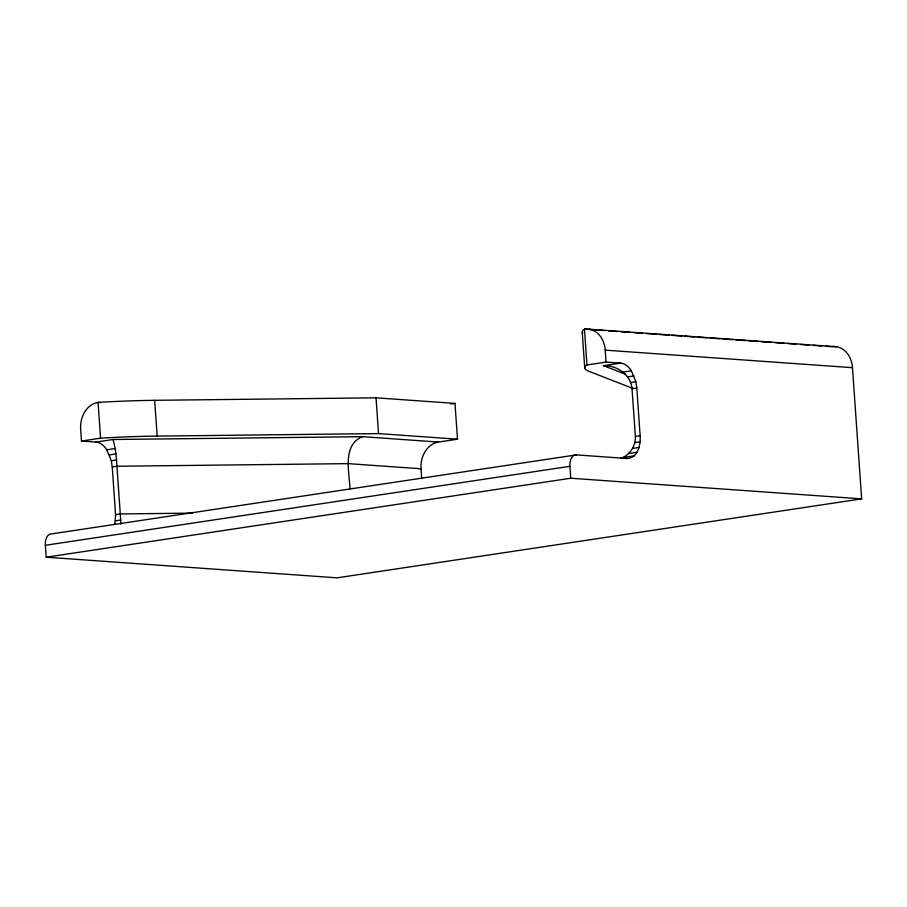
<?xml version="1.0" encoding="UTF-8"?>
<svg xmlns="http://www.w3.org/2000/svg" width="907" height="907" viewBox="0 0 907 907"><rect width="100%" height="100%" fill="white"/><g stroke="black" fill="none" stroke-linecap="round" stroke-linejoin="round"><path stroke-width="1.36" d="M114.883 524.189L115.574 514.666L112.241 466.958L111.312 460.756L106.799 449.793A24.047 14.353 81.4 0 0 96.029 442.072L81.483 441.051L80.644 429.124A24.047 19.115 -85.9 0 1 98.058 402.402A147.648 15.691 -4 0 1 154.666 400.316L376.031 397.822L454.997 403.411L457.502 439.192L438.421 442.06L362.585 436.686L113.126 439.498L96.029 442.072M826.084 346.293L831.73 346.701A24.047 19.115 -85.9 0 1 852.478 367.675L861.65 498.861L337.087 577.838L46.189 557.204L45.35 545.288A12.018 7.177 81.4 0 1 51.79 533.872L576.353 454.895L627.259 458.511C638.131 457.978 640.75 444.475 640.138 435.689L636.805 387.981L635.875 381.779L631.363 370.816A24.047 14.353 81.4 0 0 620.592 363.106L606.046 362.074L586.976 364.943L584.471 329.162L591.534 329.672M620.853 458.511C629.707 455.155 635.875 445.915 635.376 436.403L632.032 388.706C630.83 374.75 616.885 365.181 603.484 365.68L625.796 374.376M362.585 436.686C342.064 444.555 349.342 472.649 350.057 488.884M81.483 441.051L100.552 438.172A147.648 15.691 -4 0 1 157.172 436.097L378.536 433.591L457.502 439.192M603.484 365.68L620.592 363.106M106.799 449.793L115.178 448.534L113.126 439.498M622.984 372.074L631.363 370.816M109.452 454.895L115.881 453.931L115.178 448.534M627.599 376.893L634.027 375.917M450.836 404.046L454.997 403.411M111.312 460.756L116.504 459.974L115.881 453.931M630.694 382.561L635.875 381.779M112.241 466.958L117.003 466.243L348.288 463.636L421.018 468.783A24.047 19.115 -85.9 0 1 438.421 442.06M632.032 388.706L636.805 387.981M115.574 514.666L120.336 513.94L192.261 513.135M635.376 436.403L640.138 435.689M115.506 520.799L120.699 520.017L116.504 459.974M634.889 442.605L640.081 441.822M632.61 448.443L639.027 447.48M628.676 453.511L637.054 452.253M623.381 457.479L634.31 455.824M45.35 545.288L569.913 466.311A12.018 7.177 81.4 0 1 576.353 454.895M46.189 557.204L570.752 478.238L861.65 498.861M589.459 329.23L836.73 346.769M595.774 329.967L604.255 330.567M608.495 330.874L616.964 331.474M621.204 331.769L629.685 332.37M633.925 332.676L642.405 333.277M646.634 333.572L656.532 334.275M659.355 334.479L669.241 335.182M672.076 335.375L681.962 336.078M684.785 336.282L694.683 336.985M697.506 337.177L707.392 337.88M710.226 338.084L720.113 338.787M722.936 338.98L732.833 339.683M735.656 339.887L745.543 340.59M748.366 340.783L758.263 341.486M761.086 341.69L770.973 342.392M775.213 342.687L783.693 343.288M787.934 343.594L796.414 344.195M800.654 344.49L809.123 345.091M813.364 345.397L821.844 345.998M582.85 333.504A147.648 15.691 -4 0 1 584.471 329.162A24.047 19.115 -85.9 0 1 605.218 350.147L852.478 367.675M100.881 402.595L98.058 402.402L100.552 438.172M632.621 388.332L588.53 371.144A147.648 15.691 -4 0 1 586.976 364.943M605.218 350.147L606.046 362.074M582.249 332.484L584.754 368.265M569.913 466.311L570.752 478.238M421.018 468.783L421.71 478.613M376.031 397.822L378.536 433.591M154.666 400.316L157.172 436.097M120.699 520.017L120.835 524.121"/></g></svg>
